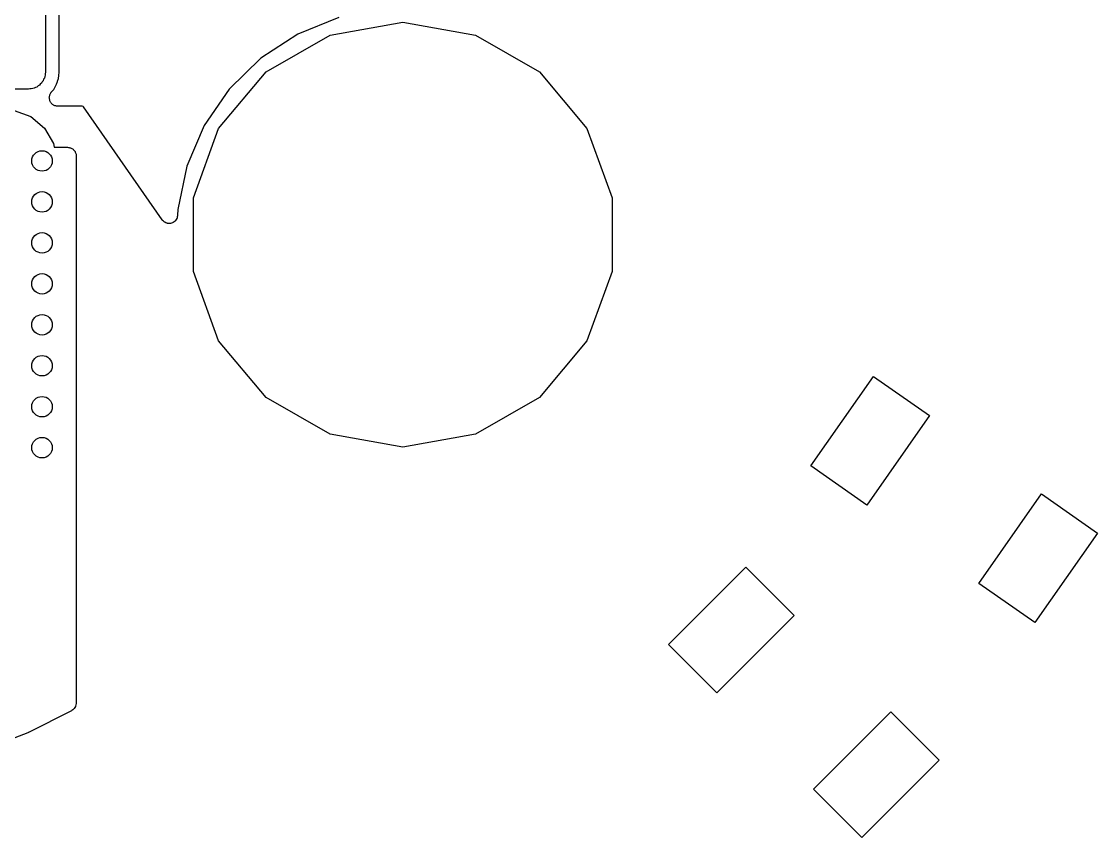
# Model space of a CAD drawing. Extents: x 76 to 124.9, y -113.7 to -66.
# Drawn here: x 109.2 to 124.95, y -113.61 to -101.66 of the extents above; entities that cross this region are included whole.
import ezdxf

# ---------------------------------------------------------------- set-up
doc = ezdxf.new("R2010")
doc.units = 0
doc.header["$MEASUREMENT"] = 0
doc.layers.add('BLACK', color=7, linetype='CONTINUOUS')

msp = doc.modelspace()

# ---------------------------------------------------------------- linework, layer by layer
at = {"layer": 'Black'}
for p, q in [((109.55, -100), (109.55, -102.4)), ((109.749, -102.4), (109.749, -100.006)), ((113.844, -101.6), (113.244, -101.842)), ((113.716, -101.856), (114.78, -101.668)), ((114.78, -101.668), (115.844, -101.856)), ((113.244, -101.842), (112.703, -102.197)), ((112.78, -102.396), (113.716, -101.856)), ((115.844, -101.856), (116.78, -102.396)), ((112.703, -102.197), (112.241, -102.649)), ((109.524, -102.504), (109.517, -102.525)), ((109.535, -102.486), (109.524, -102.504)), ((109.539, -102.464), (109.535, -102.486)), ((109.546, -102.443), (109.539, -102.464)), ((109.55, -102.4), (109.546, -102.422)), ((109.546, -102.422), (109.546, -102.443)), ((109.726, -102.533), (109.739, -102.492)), ((109.739, -102.492), (109.744, -102.449)), ((109.744, -102.448), (109.749, -102.401)), ((109.744, -102.449), (109.744, -102.448)), ((109.744, -102.448), (109.744, -102.448)), ((109.749, -102.401), (109.749, -102.4)), ((112.085, -103.224), (112.78, -102.396)), ((116.78, -102.396), (117.475, -103.224)), ((109.3, -102.65), (108.8, -102.65)), ((109.322, -102.646), (109.3, -102.65)), ((109.343, -102.646), (109.322, -102.646)), ((109.364, -102.639), (109.343, -102.646)), ((109.386, -102.635), (109.364, -102.639)), ((109.404, -102.624), (109.386, -102.635)), ((109.425, -102.617), (109.404, -102.624)), ((109.442, -102.602), (109.425, -102.617)), ((109.461, -102.592), (109.442, -102.602)), ((109.475, -102.575), (109.461, -102.592)), ((109.492, -102.561), (109.475, -102.575)), ((109.502, -102.542), (109.492, -102.561)), ((109.517, -102.525), (109.502, -102.542)), ((109.643, -102.685), (109.671, -102.652)), ((109.671, -102.652), (109.692, -102.614)), ((109.692, -102.613), (109.713, -102.575)), ((109.692, -102.614), (109.692, -102.613)), ((109.692, -102.614), (109.692, -102.614)), ((109.713, -102.575), (109.726, -102.534)), ((109.726, -102.534), (109.726, -102.533)), ((109.726, -102.534), (109.726, -102.534)), ((112.241, -102.649), (111.875, -103.183)), ((109.606, -102.776), (109.608, -102.765)), ((109.608, -102.786), (109.606, -102.776)), ((109.608, -102.753), (109.612, -102.743)), ((109.608, -102.765), (109.608, -102.753)), ((109.608, -102.797), (109.608, -102.786)), ((109.612, -102.807), (109.608, -102.797)), ((109.612, -102.743), (109.613, -102.733)), ((109.614, -102.819), (109.612, -102.807)), ((109.613, -102.733), (109.619, -102.723)), ((109.619, -102.828), (109.614, -102.819)), ((109.619, -102.723), (109.623, -102.713)), ((109.623, -102.713), (109.63, -102.704)), ((109.63, -102.704), (109.635, -102.695)), ((109.635, -102.695), (109.643, -102.686)), ((109.643, -102.686), (109.643, -102.685)), ((109.643, -102.686), (109.643, -102.686)), ((109.093, -102.961), (109.338, -103.05)), ((109.623, -102.838), (109.619, -102.828)), ((109.63, -102.846), (109.623, -102.838)), ((109.636, -102.856), (109.63, -102.846)), ((109.644, -102.863), (109.636, -102.856)), ((109.651, -102.871), (109.644, -102.863)), ((109.661, -102.876), (109.651, -102.871)), ((109.669, -102.884), (109.661, -102.876)), ((109.679, -102.887), (109.669, -102.884)), ((109.688, -102.892), (109.679, -102.887)), ((109.7, -102.894), (109.688, -102.892)), ((109.71, -102.898), (109.7, -102.894)), ((109.721, -102.898), (109.71, -102.898)), ((109.731, -102.9), (109.721, -102.898)), ((110.088, -102.9), (109.731, -102.9)), ((110.101, -102.903), (110.088, -102.9)), ((110.105, -102.907), (110.101, -102.903)), ((111.257, -104.563), (110.105, -102.907)), ((109.338, -103.05), (109.537, -103.218)), ((109.537, -103.218), (109.667, -103.443)), ((111.875, -103.183), (111.62, -103.778)), ((111.715, -104.24), (112.085, -103.224)), ((117.475, -103.224), (117.845, -104.24)), ((109.667, -103.443), (109.677, -103.5)), ((109.677, -103.5), (109.875, -103.5)), ((109.875, -103.5), (109.886, -103.502)), ((109.886, -103.502), (109.897, -103.502)), ((109.897, -103.502), (109.907, -103.506)), ((109.907, -103.506), (109.918, -103.508)), ((109.918, -103.508), (109.927, -103.513)), ((109.927, -103.513), (109.938, -103.517)), ((109.938, -103.517), (109.946, -103.524)), ((109.946, -103.524), (109.955, -103.529)), ((109.955, -103.529), (109.962, -103.538)), ((109.962, -103.538), (109.971, -103.545)), ((109.971, -103.545), (109.976, -103.554)), ((109.976, -103.554), (109.983, -103.563)), ((109.983, -103.563), (109.987, -103.573)), ((109.987, -103.573), (109.992, -103.582)), ((109.992, -103.582), (109.994, -103.593)), ((109.994, -103.593), (109.998, -103.603)), ((109.998, -103.603), (109.998, -103.614)), ((109.998, -103.614), (110, -103.625)), ((110, -103.625), (110, -111.641)), ((111.62, -103.778), (111.486, -104.41)), ((111.715, -105.32), (111.715, -104.24)), ((117.845, -104.24), (117.845, -105.32)), ((111.463, -104.559), (111.454, -104.573)), ((111.473, -104.545), (111.463, -104.559)), ((111.474, -104.54), (111.473, -104.545)), ((111.476, -104.536), (111.474, -104.54)), ((111.48, -104.519), (111.476, -104.536)), ((111.484, -104.503), (111.48, -104.519)), ((111.485, -104.493), (111.484, -104.498)), ((111.484, -104.498), (111.484, -104.503)), ((111.486, -104.41), (111.485, -104.493)), ((111.26, -104.567), (111.257, -104.563)), ((111.263, -104.571), (111.26, -104.567)), ((111.276, -104.582), (111.263, -104.571)), ((111.288, -104.594), (111.276, -104.582)), ((111.292, -104.596), (111.288, -104.594)), ((111.296, -104.599), (111.292, -104.596)), ((111.311, -104.605), (111.296, -104.599)), ((111.327, -104.612), (111.311, -104.605)), ((111.332, -104.613), (111.327, -104.612)), ((111.336, -104.614), (111.332, -104.613)), ((111.353, -104.615), (111.336, -104.614)), ((111.37, -104.616), (111.353, -104.615)), ((111.375, -104.615), (111.37, -104.616)), ((111.38, -104.615), (111.375, -104.615)), ((111.396, -104.61), (111.38, -104.615)), ((111.412, -104.605), (111.396, -104.61)), ((111.416, -104.602), (111.412, -104.605)), ((111.421, -104.601), (111.416, -104.602)), ((111.434, -104.59), (111.421, -104.601)), ((111.448, -104.58), (111.434, -104.59)), ((111.45, -104.576), (111.448, -104.58)), ((111.454, -104.573), (111.45, -104.576)), ((112.085, -106.336), (111.715, -105.32)), ((117.845, -105.32), (117.475, -106.336)), ((112.78, -107.164), (112.085, -106.336)), ((117.475, -106.336), (116.78, -107.164)), ((120.753, -108.168), (121.671, -106.858)), ((121.671, -106.858), (122.49, -107.431)), ((113.716, -107.704), (112.78, -107.164)), ((116.78, -107.164), (115.844, -107.704)), ((122.49, -107.431), (121.572, -108.742)), ((114.78, -107.892), (113.716, -107.704)), ((115.844, -107.704), (114.78, -107.892)), ((121.572, -108.742), (120.753, -108.168)), ((123.21, -109.889), (124.128, -108.578)), ((124.128, -108.578), (124.947, -109.152)), ((124.947, -109.152), (124.029, -110.462)), ((118.67, -110.781), (119.801, -109.65)), ((119.801, -109.65), (120.509, -110.357)), ((124.029, -110.462), (123.21, -109.889)), ((120.509, -110.357), (119.377, -111.489)), ((119.377, -111.489), (118.67, -110.781)), ((110, -111.641), (109.999, -111.645)), ((109.999, -111.645), (110, -111.648)), ((109.931, -111.753), (109.302, -112.071)), ((109.934, -111.751), (109.931, -111.753)), ((109.938, -111.75), (109.934, -111.751)), ((109.951, -111.738), (109.938, -111.75)), ((109.966, -111.727), (109.951, -111.738)), ((109.968, -111.724), (109.966, -111.727)), ((109.971, -111.722), (109.968, -111.724)), ((109.98, -111.706), (109.971, -111.722)), ((109.99, -111.691), (109.98, -111.706)), ((109.991, -111.687), (109.99, -111.691)), ((109.992, -111.684), (109.991, -111.687)), ((109.996, -111.666), (109.992, -111.684)), ((110, -111.648), (109.996, -111.666)), ((120.791, -112.903), (121.923, -111.771)), ((121.923, -111.771), (122.63, -112.479)), ((109.291, -112.076), (108.203, -112.499)), ((109.297, -112.072), (109.291, -112.076)), ((109.302, -112.071), (109.297, -112.072)), ((122.63, -112.479), (121.499, -113.61)), ((121.499, -113.61), (120.791, -112.903))]:
    msp.add_line(p, q, dxfattribs=at)
for centre in [(109.5, -103.7), (109.5, -104.3), (109.5, -104.9), (109.5, -105.5), (109.5, -106.1), (109.5, -106.7), (109.5, -107.3), (109.5, -107.9)]:
    msp.add_circle(centre, 0.15, dxfattribs=at)

doc.saveas('drawing.dxf')
